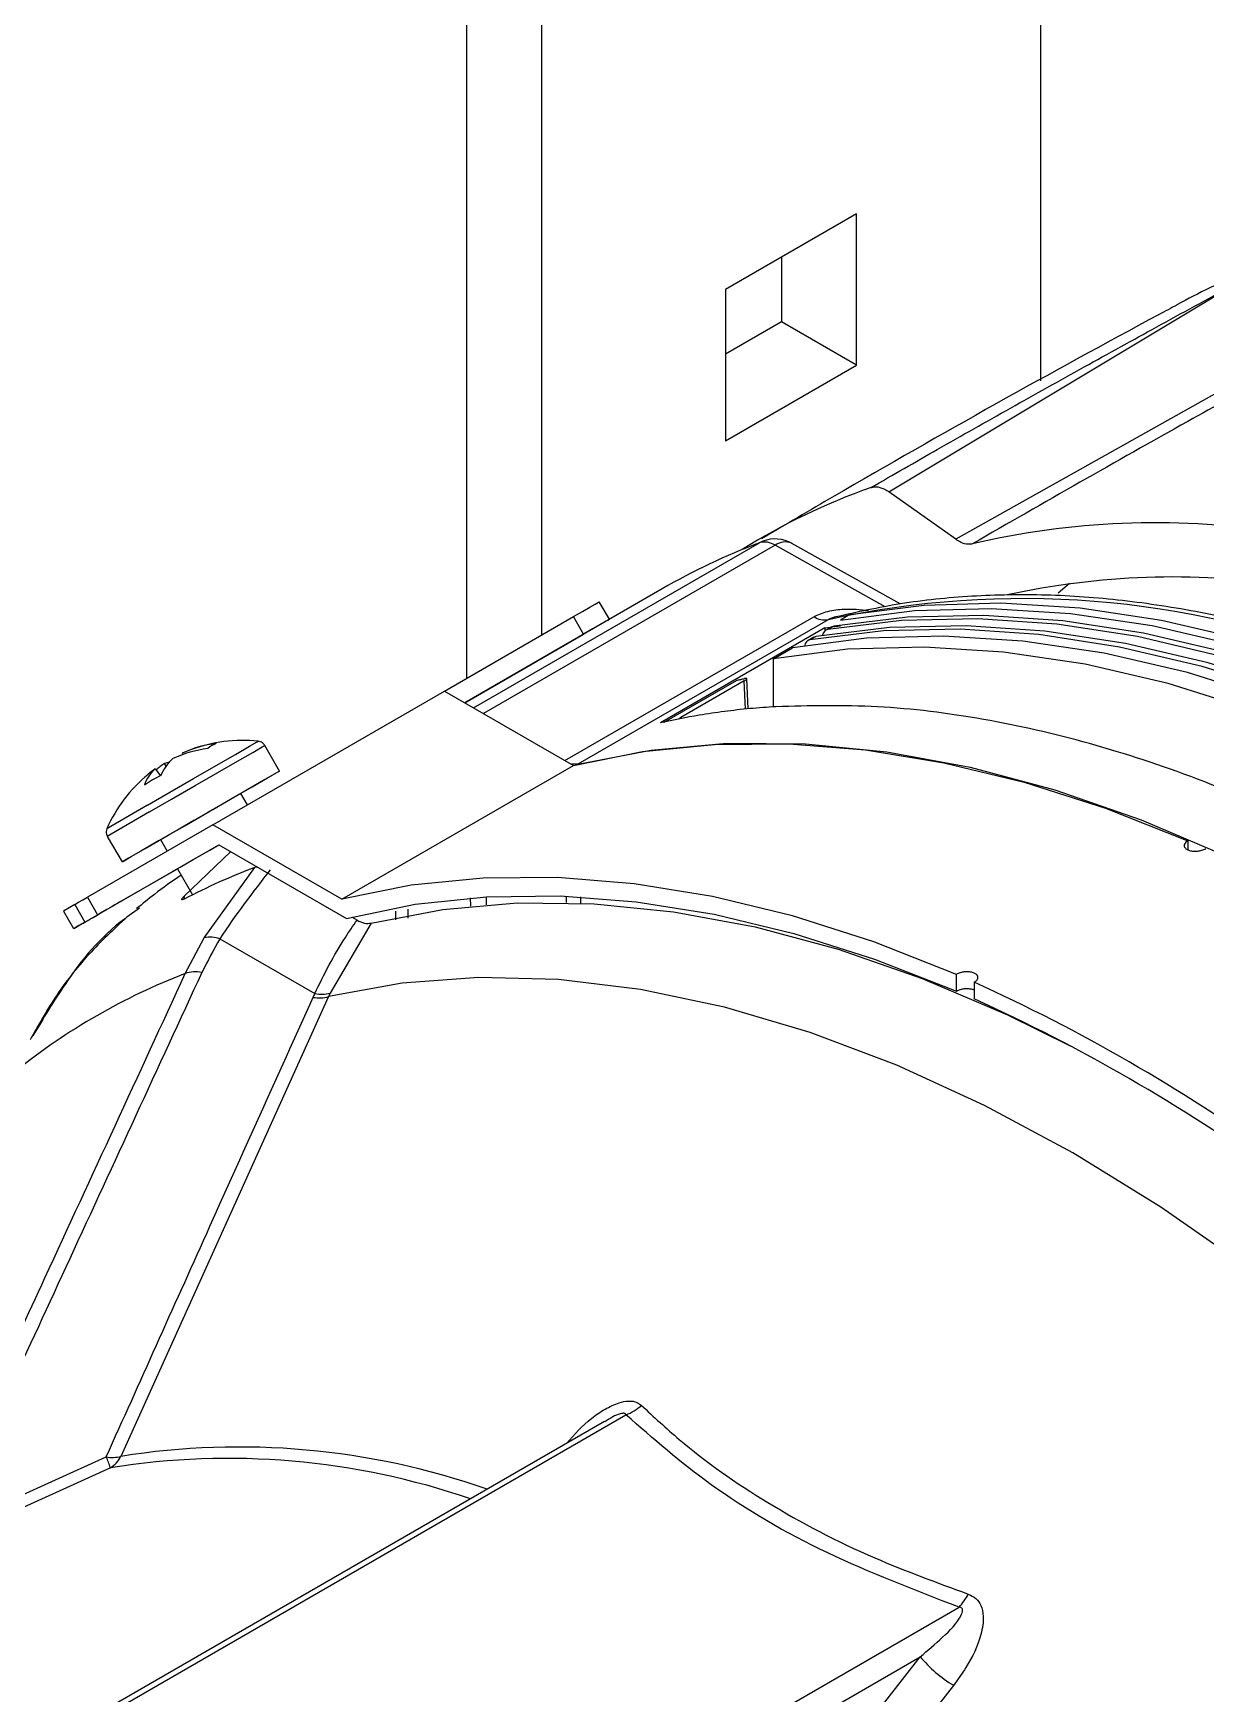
# Model space of a CAD drawing. Extents: x 17.3 to 113.1, y 4.8 to 84.5.
# Drawn here: x 78.307 to 80.384, y 67.445 to 70.386 of the extents above; entities that cross this region are included whole.
import ezdxf

# ---------------------------------------------------------------- set-up
doc = ezdxf.new("R2010")
doc.units = 0
doc.header["$MEASUREMENT"] = 0
doc.layers.add('OBJECT', color=7, linetype='CONTINUOUS')

msp = doc.modelspace()

# ---------------------------------------------------------------- linework, layer by layer
at = {"layer": 'OBJECT'}
for p, q in [((79.0743, 75.0027), (79.0743, 69.2436)), ((79.2072, 74.9259), (79.2072, 69.3204)), ((80.0911, 74.3178), (80.0911, 69.7705)), ((79.7651, 70.0662), (79.5332, 69.9323)), ((79.7651, 69.7984), (79.7651, 70.0662)), ((79.6322, 69.9895), (79.6322, 69.8751)), ((79.5332, 69.9323), (79.5332, 69.6645)), ((79.8225, 69.574), (80.431, 69.9391)), ((79.6322, 69.8751), (79.5332, 69.818)), ((79.7651, 69.7984), (79.6322, 69.8751)), ((79.5332, 69.6645), (79.7651, 69.7984)), ((80.4976, 69.8024), (79.941, 69.4899)), ((79.941, 69.4899), (79.8225, 69.574)), ((79.0868, 69.1914), (79.5931, 69.4837)), ((79.621, 69.4792), (79.1046, 69.1811)), ((79.5991, 69.4865), (79.5931, 69.4837)), ((79.8162, 69.3701), (79.621, 69.4792)), ((79.8423, 69.3753), (79.6507, 69.4824)), ((79.4208, 69.4021), (79.0713, 69.2003)), ((80.1427, 69.4114), (80.1224, 69.3947)), ((79.3274, 69.3482), (79.3094, 69.3794)), ((79.7535, 69.3566), (79.7366, 69.3468)), ((79.0353, 69.2211), (79.2637, 69.353)), ((79.2484, 69.098), (79.6897, 69.3528)), ((79.2817, 69.3218), (79.2637, 69.353)), ((79.7153, 69.3475), (79.2715, 69.0913)), ((79.7092, 69.333), (79.4181, 69.165)), ((79.7092, 69.333), (79.7366, 69.3366)), ((79.7092, 69.333), (79.7092, 69.3272)), ((79.7216, 69.335), (79.711, 69.3289)), ((79.725, 69.3362), (79.7145, 69.3301)), ((79.0713, 69.2003), (79.2817, 69.3218)), ((79.6179, 69.2783), (79.6519, 69.2979)), ((79.6898, 69.3166), (79.6793, 69.3106)), ((79.6933, 69.3179), (79.6827, 69.3118)), ((79.6179, 69.1931), (79.6179, 69.2783)), ((79.4242, 69.1662), (79.5525, 69.24)), ((79.5665, 69.2392), (79.4538, 69.1743)), ((79.5688, 69.189), (79.5665, 69.2392)), ((79.5735, 69.1895), (79.571, 69.2429)), ((78.6251, 68.9844), (79.0353, 69.2211)), ((79.0353, 69.2211), (79.2638, 69.0892)), ((79.4538, 69.1743), (79.4539, 69.1719)), ((78.7429, 69.0794), (78.7168, 69.1247)), ((78.5422, 69.0883), (78.5394, 69.0928)), ((78.5706, 69.1108), (78.5716, 69.1085)), ((79.2715, 69.0913), (79.2601, 69.0913)), ((79.2715, 69.0911), (79.2715, 69.0913)), ((78.523, 69.0833), (78.5321, 69.0712)), ((78.8537, 68.8524), (79.2638, 69.0892)), ((78.6862, 69.0196), (78.6745, 69.0399)), ((78.5091, 69.0188), (78.4372, 68.9772)), ((78.5127, 69.0069), (78.4379, 68.9637)), ((78.6251, 68.9844), (78.4027, 68.8559)), ((78.8537, 68.8524), (78.6251, 68.9844)), ((78.4207, 68.8247), (78.6357, 68.9489)), ((78.4379, 68.9637), (78.4641, 68.9184)), ((78.5325, 68.9579), (78.5442, 68.9376)), ((78.6357, 68.9489), (78.862, 68.8183)), ((80.3522, 68.956), (80.3522, 68.9399)), ((78.574, 68.8579), (78.657, 68.9366)), ((78.4562, 68.8452), (78.5622, 68.9064)), ((78.5622, 68.9064), (78.589, 68.8601)), ((78.6098, 68.7838), (78.6993, 68.9087)), ((78.7046, 68.9091), (78.6993, 68.9087)), ((78.4027, 68.8559), (78.4207, 68.8247)), ((78.574, 68.8579), (78.5737, 68.8523)), ((79.0819, 68.8401), (79.0815, 68.8548)), ((79.1098, 68.8426), (79.1095, 68.8567)), ((79.2517, 68.8463), (79.2514, 68.8578)), ((79.277, 68.8455), (79.2768, 68.8565)), ((78.3802, 68.8429), (78.3603, 68.8314)), ((78.3603, 68.8314), (78.3783, 68.8003)), ((78.3802, 68.8429), (78.3982, 68.8117)), ((78.4241, 68.8267), (78.4244, 68.8269)), ((78.4562, 68.8452), (78.4562, 68.8452)), ((78.4952, 68.8365), (78.4728, 68.8204)), ((78.9491, 68.8161), (78.9491, 68.8315)), ((78.9701, 68.8347), (78.9701, 68.819)), ((78.9054, 68.81), (78.8328, 68.6862)), ((78.8805, 68.8153), (78.8726, 68.8199)), ((78.5761, 68.7206), (78.6098, 68.7838)), ((78.6374, 68.7824), (78.8059, 68.6853)), ((79.9421, 68.6896), (79.9421, 68.7192)), ((78.8299, 68.6799), (78.4621, 67.8656)), ((78.8328, 68.6862), (78.8299, 68.6799)), ((79.9739, 68.7052), (79.9739, 68.6756)), ((79.3189, 67.9275), (76.2127, 66.1343)), ((76.2278, 66.1329), (79.3567, 67.9392)), ((78.149, 67.7344), (78.4361, 67.8646)), ((78.4434, 67.8454), (78.1587, 67.7158)), ((76.818, 65.7923), (79.9469, 67.5985)), ((76.8384, 65.7557), (79.8781, 67.5105)), ((79.8156, 67.4301), (79.8781, 67.5105)), ((79.937, 67.46), (79.8744, 67.3797))]:
    msp.add_line(p, q, dxfattribs=at)
at = {"layer": 'OBJECT', "flags": 128}
for points in [[(79.2637, 69.353), (79.2797, 69.3622), (79.2927, 69.3697), (79.3023, 69.3752), (79.3079, 69.3785), (79.3094, 69.3794)], [(82.322, 67.837), (82.1914, 68.0035), (82.0561, 68.1628), (81.9165, 68.3145), (81.7733, 68.4578), (81.6271, 68.5922), (81.4784, 68.7171), (81.3278, 68.8321), (81.1759, 68.9366), (81.0235, 69.0302), (80.871, 69.1126), (80.7192, 69.1834), (80.5686, 69.2423), (80.4199, 69.2891), (80.2737, 69.3235), (80.1305, 69.3456), (79.9909, 69.355), (79.8556, 69.3519), (79.725, 69.3362)], [(79.7366, 69.3468), (79.8679, 69.3635), (80.004, 69.3674), (80.1445, 69.3586), (80.2888, 69.337), (80.4362, 69.3027), (80.5861, 69.2559), (80.6982, 69.2133)], [(79.7535, 69.3566), (79.8848, 69.3733), (80.021, 69.3772), (80.1615, 69.3684), (80.3058, 69.3468), (80.4531, 69.3125), (80.603, 69.2657), (80.6982, 69.23)], [(79.3184, 69.343), (79.3248, 69.3466), (79.3274, 69.3482), (79.3259, 69.3473), (79.3203, 69.344), (79.3107, 69.3386), (79.2977, 69.331), (79.2817, 69.3218)], [(82.2797, 67.8126), (82.1491, 67.979), (82.0138, 68.1384), (81.8742, 68.2901), (81.7311, 68.4334), (81.5848, 68.5678), (81.4361, 68.6927), (81.2855, 68.8077), (81.1337, 68.9122), (80.9812, 69.0058), (80.8288, 69.0882), (80.6769, 69.159), (80.5264, 69.2179), (80.3776, 69.2647), (80.2314, 69.2991), (80.0882, 69.3211), (79.9486, 69.3306), (79.8133, 69.3275), (79.6827, 69.3118)], [(82.2902, 67.8187), (82.1597, 67.9851), (82.0243, 68.1445), (81.8848, 68.2962), (81.7416, 68.4395), (81.5953, 68.5739), (81.4466, 68.6988), (81.296, 68.8138), (81.1442, 68.9183), (80.9917, 69.0119), (80.8393, 69.0943), (80.6875, 69.1651), (80.5369, 69.224), (80.3882, 69.2708), (80.2419, 69.3052), (80.0987, 69.3272), (79.9592, 69.3367), (79.8238, 69.3336), (79.6933, 69.3179)], [(82.3114, 67.8309), (82.1809, 67.9974), (82.0455, 68.1567), (81.906, 68.3084), (81.7628, 68.4517), (81.6165, 68.5861), (81.4678, 68.7111), (81.3172, 68.826), (81.1654, 68.9305), (81.013, 69.0242), (80.8605, 69.1065), (80.7087, 69.1773), (80.5581, 69.2362), (80.4094, 69.283), (80.2631, 69.3175), (80.1199, 69.3395), (79.9804, 69.3489), (79.845, 69.3458), (79.7145, 69.3301)], [(79.7216, 69.335), (79.7229, 69.3356), (79.725, 69.3362)], [(82.2342, 67.7679), (82.1029, 67.9362), (81.9667, 68.0974), (81.8262, 68.2508), (81.682, 68.3957), (81.5346, 68.5316), (81.3847, 68.6579), (81.2329, 68.774), (81.0798, 68.8795), (80.9261, 68.974), (80.7723, 69.057), (80.6192, 69.1282), (80.4674, 69.1874), (80.3175, 69.2342), (80.1701, 69.2685), (80.0259, 69.2901), (79.8854, 69.2989), (79.7492, 69.295), (79.6179, 69.2783)], [(82.2681, 67.7875), (82.1369, 67.9558), (82.0007, 68.117), (81.8602, 68.2704), (81.7159, 68.4153), (81.5685, 68.5512), (81.4186, 68.6775), (81.2668, 68.7936), (81.1137, 68.8991), (80.96, 68.9936), (80.8063, 69.0766), (80.6532, 69.1478), (80.5014, 69.207), (80.3515, 69.2538), (80.2041, 69.2881), (80.0598, 69.3097), (79.9193, 69.3185), (79.7831, 69.3146), (79.6519, 69.2979)], [(79.6898, 69.3166), (79.6912, 69.3173), (79.6933, 69.3179)], [(78.5091, 69.0188), (78.5489, 69.0417), (78.5908, 69.066), (78.6309, 69.0891), (78.6651, 69.1088), (78.6901, 69.1233), (78.7035, 69.131), (78.7054, 69.1321)], [(78.5127, 69.0069), (78.552, 69.0296), (78.5935, 69.0535), (78.6336, 69.0767), (78.6687, 69.0969), (78.6957, 69.1125), (78.7122, 69.122), (78.7168, 69.1247)], [(79.2638, 69.0892), (79.3863, 69.1138), (79.5137, 69.1266), (79.6455, 69.1276), (79.7812, 69.1167), (79.9202, 69.094), (80.0621, 69.0595), (80.2063, 69.0134), (80.3522, 68.956)], [(79.2715, 69.0913), (79.4008, 69.1166), (79.5356, 69.1288), (79.6751, 69.1278), (79.8189, 69.1136), (79.9663, 69.0864), (80.1166, 69.0462), (80.2693, 68.9932), (80.4236, 68.9276), (80.5789, 68.8497), (80.7345, 68.7598), (80.8898, 68.6584), (81.0441, 68.5459), (81.1968, 68.4226), (81.3471, 68.2893), (81.4945, 68.1464), (81.6382, 67.9945), (81.7778, 67.8344), (81.9125, 67.6667), (82.0419, 67.492)], [(78.5389, 68.9616), (78.5782, 68.9842), (78.6197, 69.0082), (78.6598, 69.0314), (78.6949, 69.0516), (78.7219, 69.0672), (78.7383, 69.0767), (78.7428, 69.0793), (78.7349, 69.0747), (78.7154, 69.0634), (78.6858, 69.0464), (78.649, 69.0251), (78.6156, 69.0058)], [(78.5706, 68.9799), (78.5972, 68.9952), (78.6247, 69.0111), (78.649, 69.0252), (78.6664, 69.0352), (78.6742, 69.0397), (78.6745, 69.0399)], [(78.5914, 68.9919), (78.5669, 68.9777), (78.5288, 68.9557), (78.4975, 68.9376), (78.4755, 68.9249), (78.4649, 68.9188), (78.4666, 68.9198), (78.4805, 68.9279), (78.5053, 68.9422), (78.5389, 68.9616)], [(78.5325, 68.9579), (78.5357, 68.9597), (78.549, 68.9674), (78.5706, 68.9799)], [(78.5622, 68.9064), (78.5534, 68.9013), (78.5542, 68.9018), (78.5671, 68.9092), (78.59, 68.9225), (78.6195, 68.9395), (78.6357, 68.9489)], [(79.9421, 68.7192), (79.7962, 68.7767), (79.652, 68.8227), (79.5101, 68.8572), (79.3711, 68.8799), (79.2354, 68.8908), (79.1036, 68.8899), (78.9762, 68.877), (78.8537, 68.8524)], [(78.3802, 68.8429), (78.3871, 68.8469), (78.3947, 68.8513), (78.4018, 68.8554), (78.4027, 68.8559)], [(78.862, 68.8183), (78.9834, 68.8434), (79.1097, 68.8567), (79.2404, 68.8582), (79.3751, 68.8478), (79.5131, 68.8257), (79.654, 68.7918), (79.7972, 68.7464), (79.9421, 68.6896)], [(78.3982, 68.8117), (78.3877, 68.8057), (78.381, 68.8018), (78.3784, 68.8003), (78.3799, 68.8011), (78.3855, 68.8044), (78.395, 68.8099), (78.408, 68.8174), (78.4241, 68.8267)], [(78.3982, 68.8117), (78.4051, 68.8157), (78.4127, 68.8201), (78.4198, 68.8242), (78.4253, 68.8274), (78.4284, 68.8292), (78.4286, 68.8293), (78.4259, 68.8277), (78.4207, 68.8247)], [(78.4562, 68.8452), (78.4593, 68.847), (78.4595, 68.8471), (78.4568, 68.8456), (78.4516, 68.8425), (78.4446, 68.8385), (78.437, 68.8341), (78.4299, 68.83), (78.4244, 68.8269)], [(78.9054, 68.81), (79.0321, 68.8342), (79.164, 68.8457), (79.3007, 68.8443), (79.4413, 68.8302), (79.5855, 68.8032), (79.7325, 68.7637), (79.8818, 68.7117), (80.0327, 68.6474), (80.1438, 68.5928)], [(81.4666, 67.1578), (81.3361, 67.3322), (81.2001, 67.4993), (81.0592, 67.6583), (80.914, 67.8084), (80.7652, 67.949), (80.6135, 68.0794), (80.4596, 68.1989), (80.3043, 68.3071), (80.1482, 68.4033), (79.9922, 68.4872), (79.8369, 68.5584), (79.683, 68.6165), (79.5313, 68.6613), (79.3825, 68.6925), (79.2373, 68.71), (79.0963, 68.7138), (78.9603, 68.7037), (78.8299, 68.6799)]]:
    msp.add_lwpolyline(points, dxfattribs=at)
at = {"layer": 'OBJECT'}
for centre, radius, start, end in [((80.8936, 68.8773), 1.171, 112.1976, 118.61), ((80.1839, 68.4738), 1.1755, 109.5289, 121.8998), ((80.2945, 68.0954), 1.4237, 81.5644, 103.1552), ((80.0098, 68.3812), 1.1786, 110.7058, 119.984), ((79.6022, 69.4517), 0.0333, 55.7057, 105.9846), ((79.621, 69.4285), 0.062, 60.8403, 110.733), ((79.6392, 69.4546), 0.0306, 67.5026, 126.4785), ((80.3272, 68.034), 1.3891, 81.7241, 102.2728), ((80.0596, 67.7769), 1.6079, 68.6106, 102.3673), ((79.709, 69.3821), 0.0351, 236.5794, 280.1824), ((79.7173, 69.3183), 0.0122, 103.5818, 172.4129), ((79.6856, 69.2999), 0.0122, 103.5818, 172.4129), ((78.6456, 68.9048), 0.2167, 97.8817, 114.9159), ((78.6571, 68.9251), 0.2049, 97.2916, 114.9771), ((78.6772, 68.8712), 0.2624, 83.8332, 110.4435), ((78.6575, 69.065), 0.0686, 112.6102, 127.376), ((78.6607, 68.9195), 0.2116, 124.9944, 130.0724), ((78.6053, 69.042), 0.0783, 130.6847, 157.8268), ((78.5619, 69.0325), 0.0643, 102.6465, 110.5236), ((78.6772, 68.8712), 0.2624, 129.5425, 156.1668), ((78.5658, 69.0334), 0.0657, 130.6033, 161.1243), ((78.6431, 68.8468), 0.2503, 116.1402, 123.8634), ((78.6413, 68.9146), 0.2061, 125.0336, 129.5258), ((79.1137, 67.8194), 1.1655, 110.8312, 117.5803), ((78.6212, 68.7344), 0.0507, 71.3658, 103.0279), ((78.9793, 67.6715), 1.124, 111.026, 128.7498), ((78.5944, 68.6688), 0.055, 78.409, 109.5284), ((78.8136, 68.7367), 0.0591, 259.5071, 286.0439), ((78.8174, 68.7427), 0.0586, 258.6856, 285.2403), ((78.6692, 65.8287), 3.1586, 54.4029, 65.6025), ((78.6862, 65.8287), 3.1246, 54.3418, 65.6636), ((79.3298, 68.0141), 0.0796, 289.7744, 313.0539), ((78.4468, 67.9244), 0.0608, 259.8731, 284.5897), ((78.1602, 67.7483), 0.2995, 18.9259, 22.8524), ((78.4183, 67.8874), 0.0489, 300.8847, 333.5401), ((78.6517, 66.5364), 1.3255, 71.0911, 99.0417), ((78.6712, 66.549), 1.3331, 70.7388, 99.0218), ((79.8825, 67.6618), 0.0902, 315.4781, 333.5375), ((80.059, 67.662), 0.236, 219.936, 238.8528)]:
    msp.add_arc(centre, radius, start, end, dxfattribs=at)
for points, knots in [([(79.791, 69.5816), (79.83, 69.6041), (79.9116, 69.651), (80.0377, 69.7222), (80.1674, 69.7947), (80.2985, 69.867), (80.3863, 69.9148), (80.431, 69.9391)], [0, 0, 0, 0, 0.187145, 0.391348, 0.595125, 0.793954, 1, 1, 1, 1]), ([(80.3331, 69.9051), (80.3225, 69.8994), (80.118, 69.7901), (79.8723, 69.6523), (79.6397, 69.516), (79.5969, 69.4909)], [0, 0, 0, 0, 0.042638, 0.823799, 1, 1, 1, 1]), ([(80.4937, 69.7774), (80.4464, 69.7512), (80.3352, 69.6895), (80.1607, 69.591), (80.0339, 69.5182), (79.9705, 69.4817)], [0, 0, 0, 0, 0.269928, 0.634964, 1, 1, 1, 1]), ([(79.791, 69.5816), (79.795, 69.5824), (79.803, 69.5838), (79.8144, 69.5794), (79.8208, 69.5751), (79.8225, 69.574)], [0, 0, 0, 0, 0.425023, 0.850044, 1, 1, 1, 1]), ([(79.9705, 69.4817), (79.9682, 69.4814), (79.9618, 69.4804), (79.9515, 69.4833), (79.9439, 69.4881), (79.941, 69.4899)], [0, 0, 0, 0, 0.263884, 0.723096, 1, 1, 1, 1]), ([(80.5634, 69.313), (80.5475, 69.318), (80.4838, 69.338), (80.3745, 69.3616), (80.236, 69.3834), (80.1007, 69.3929), (79.9693, 69.3907), (79.8447, 69.3781), (79.7663, 69.3608), (79.7285, 69.3524)], [0, 0, 0, 0, 0.053516, 0.213812, 0.373923, 0.533762, 0.693241, 0.852279, 1, 1, 1, 1]), ([(79.6897, 69.3528), (79.6976, 69.3563), (79.7133, 69.3634), (79.7479, 69.3676), (79.772, 69.3654), (79.7865, 69.3641)], [0, 0, 0, 0, 0.288582, 0.575018, 1, 1, 1, 1]), ([(79.7285, 69.3524), (79.7266, 69.3519), (79.7222, 69.3508), (79.7179, 69.349), (79.7156, 69.3477), (79.7153, 69.3475)], [0, 0, 0, 0, 0.387164, 0.897643, 1, 1, 1, 1]), ([(79.5525, 69.24), (79.5546, 69.2405), (79.5588, 69.2414), (79.5635, 69.2425), (79.5661, 69.243), (79.5667, 69.2431)], [0, 0, 0, 0, 0.44189, 0.883774, 1, 1, 1, 1]), ([(79.5665, 69.2392), (79.5675, 69.2398), (79.5694, 69.241), (79.5709, 69.2423), (79.5712, 69.2433), (79.57, 69.2437), (79.5679, 69.2433), (79.5667, 69.2431)], [0, 0, 0, 0, 0.172261, 0.344036, 0.527768, 0.740235, 1, 1, 1, 1]), ([(79.6221, 69.1934), (79.6068, 69.1924), (79.5763, 69.1902), (79.5312, 69.185), (79.4781, 69.1774), (79.4408, 69.1697), (79.4181, 69.165)], [0, 0, 0, 0, 0.218765, 0.43753, 0.656295, 1, 1, 1, 1]), ([(81.9201, 67.8668), (81.8618, 67.9357), (81.7451, 68.0735), (81.5593, 68.2654), (81.3667, 68.4447), (81.1696, 68.607), (80.9716, 68.7503), (80.7722, 68.8753), (80.5709, 68.9818), (80.3714, 69.0675), (80.1771, 69.1315), (79.9876, 69.1744), (79.8011, 69.1978), (79.6818, 69.1949), (79.6221, 69.1934)], [0, 0, 0, 0, 0.082347, 0.164694, 0.249433, 0.334172, 0.416519, 0.498866, 0.583605, 0.668344, 0.750089, 0.831834, 0.915917, 1, 1, 1, 1]), ([(79.4496, 69.1711), (79.4498, 69.1713), (79.4502, 69.172), (79.452, 69.1732), (79.4535, 69.1741), (79.4538, 69.1743)], [0, 0, 0, 0, 0.353057, 0.868725, 1, 1, 1, 1]), ([(78.7167, 69.1245), (78.7166, 69.1247), (78.7159, 69.1267), (78.7131, 69.1292), (78.7092, 69.1313), (78.7062, 69.1321), (78.7046, 69.1321), (78.7042, 69.1321)], [0, 0, 0, 0, 0.056992, 0.410932, 0.690435, 0.924574, 1, 1, 1, 1]), ([(78.4374, 68.9775), (78.4373, 68.9774), (78.4364, 68.9759), (78.4358, 68.9724), (78.4359, 68.9677), (78.4374, 68.965), (78.4381, 68.9638)], [0, 0, 0, 0, 0.036254, 0.363065, 0.721384, 1, 1, 1, 1]), ([(80.3522, 68.956), (80.351, 68.9552), (80.3482, 68.9534), (80.3457, 68.95), (80.3453, 68.9461), (80.3475, 68.9425), (80.352, 68.9396), (80.3583, 68.9378), (80.3658, 68.9373), (80.3735, 68.938), (80.3797, 68.9398), (80.3828, 68.9414), (80.384, 68.942)], [0, 0, 0, 0, 0.073629, 0.179766, 0.286275, 0.393535, 0.501562, 0.610021, 0.718405, 0.826275, 0.933443, 1, 1, 1, 1]), ([(78.5688, 68.8951), (78.5528, 68.8839), (78.5258, 68.865), (78.5003, 68.8442), (78.49, 68.8357)], [0, 0, 0, 0, 0.593091, 1, 1, 1, 1]), ([(78.7263, 68.9043), (78.6957, 68.8646), (78.665, 68.8249), (78.6374, 68.7824), (78.6374, 68.7824)], [0, 0, 0, 0, 0.999985, 1, 1, 1, 1]), ([(78.5741, 68.8524), (78.5729, 68.8519), (78.5709, 68.851), (78.5697, 68.8512), (78.5697, 68.8523), (78.5707, 68.8541), (78.5724, 68.8561), (78.5735, 68.8574), (78.574, 68.8579)], [0, 0, 0, 0, 0.290841, 0.479306, 0.632237, 0.786163, 0.918658, 1, 1, 1, 1]), ([(78.472, 68.8201), (78.4492, 68.7988), (78.4028, 68.7553), (78.3454, 68.6822), (78.3154, 68.6288), (78.3013, 68.6035)], [0, 0, 0, 0, 0.336515, 0.686181, 1, 1, 1, 1]), ([(78.4728, 68.8204), (78.4713, 68.8193), (78.427, 68.7876), (78.3695, 68.7164), (78.3246, 68.6412), (78.3064, 68.6106)], [0, 0, 0, 0, 0.02043, 0.600879, 1, 1, 1, 1]), ([(78.8059, 68.6853), (78.8059, 68.6853), (78.8214, 68.7189), (78.8453, 68.7648), (78.8735, 68.8053), (78.8805, 68.8153)], [0, 0, 0, 0, 0.000013, 0.751245, 1, 1, 1, 1]), ([(78.8805, 68.8153), (78.8849, 68.8132), (78.8938, 68.8088), (78.9015, 68.8096), (78.9054, 68.81)], [0, 0, 0, 0, 0.493543, 1, 1, 1, 1]), ([(78.6374, 68.7824), (78.6374, 68.7824), (78.626, 68.7626), (78.6157, 68.7426), (78.6055, 68.7227)], [0, 0, 0, 0, 0.00003, 1, 1, 1, 1]), ([(78.1077, 67.7054), (78.1207, 67.7337), (78.1939, 67.8925), (78.3503, 68.231), (78.4932, 68.541), (78.5761, 68.7206)], [0, 0, 0, 0, 0.083458, 0.469005, 1, 1, 1, 1]), ([(78.6055, 68.7227), (78.5275, 68.5536), (78.3755, 68.2244), (78.2232, 67.8948), (78.149, 67.7344)], [0, 0, 0, 0, 0.513344, 1, 1, 1, 1]), ([(79.9739, 68.7052), (79.9755, 68.7063), (79.9787, 68.7086), (79.9807, 68.7125), (79.9803, 68.7164), (79.9774, 68.7198), (79.9723, 68.7224), (79.9655, 68.7238), (79.9579, 68.7239), (79.9503, 68.7227), (79.945, 68.7208), (79.9426, 68.7195), (79.9421, 68.7192)], [0, 0, 0, 0, 0.1064742, 0.2129401, 0.319697, 0.427105, 0.5351835, 0.643667, 0.7520788, 0.8599258, 0.9669596, 1, 1, 1, 1]), ([(78.4361, 67.8646), (78.4954, 67.9965), (78.6173, 68.268), (78.7398, 68.5392), (78.8028, 68.6786)], [0, 0, 0, 0, 0.48595, 1, 1, 1, 1]), ([(78.8028, 68.6786), (78.8038, 68.6808), (78.8048, 68.683), (78.8059, 68.6853), (78.8059, 68.6853)], [0, 0, 0, 0, 0.999721, 1, 1, 1, 1]), ([(79.9421, 68.6896), (79.9434, 68.6902), (79.9466, 68.6919), (79.953, 68.6936), (79.9606, 68.6944), (79.968, 68.6939), (79.9719, 68.6925), (79.9739, 68.6918)], [0, 0, 0, 0, 0.1471509, 0.359253, 0.5721137, 0.7865067, 1, 1, 1, 1]), ([(79.2512, 67.8884), (79.2653, 67.9042), (79.2859, 67.9271), (79.3195, 67.9496), (79.3419, 67.9605), (79.3617, 67.9644), (79.3756, 67.9626), (79.3816, 67.9579), (79.3841, 67.9559)], [0, 0, 0, 0, 0.371346, 0.538298, 0.706131, 0.814705, 0.924235, 1, 1, 1, 1]), ([(79.3841, 67.9559), (79.406, 67.9356), (79.4717, 67.8744), (79.6051, 67.7805), (79.7793, 67.689), (79.9071, 67.6422), (79.9633, 67.6216)], [0, 0, 0, 0, 0.149978, 0.450605, 0.758659, 1, 1, 1, 1]), ([(79.3567, 67.9392), (79.3565, 67.9397), (79.3562, 67.9406), (79.355, 67.9415), (79.3532, 67.9419), (79.3503, 67.9418), (79.3434, 67.9402), (79.3322, 67.9353), (79.324, 67.9298), (79.3195, 67.9267)], [0, 0, 0, 0, 0.057989, 0.102619, 0.147365, 0.204281, 0.30327, 0.609436, 1, 1, 1, 1]), ([(79.9469, 67.5985), (79.8674, 67.629), (79.7062, 67.6909), (79.5072, 67.8075), (79.4049, 67.897), (79.3567, 67.9392)], [0, 0, 0, 0, 0.339274, 0.688484, 1, 1, 1, 1]), ([(79.9633, 67.6216), (79.9681, 67.6193), (79.9777, 67.6148), (79.987, 67.6007), (79.9913, 67.5787), (79.9852, 67.5403), (79.9652, 67.4986), (79.9446, 67.4704), (79.937, 67.46)], [0, 0, 0, 0, 0.087297, 0.174538, 0.284703, 0.464437, 0.802351, 1, 1, 1, 1]), ([(79.8781, 67.5105), (79.8915, 67.5219), (79.9183, 67.5447), (79.9445, 67.571), (79.9525, 67.5884), (79.9534, 67.5921), (79.953, 67.595), (79.9519, 67.5967), (79.95, 67.5979), (79.9482, 67.5984), (79.9471, 67.5985), (79.9469, 67.5985)], [0, 0, 0, 0, 0.419112, 0.839951, 0.8802, 0.924731, 0.942602, 0.960654, 0.976829, 0.994028, 1, 1, 1, 1])]:
    msp.add_open_spline(points, degree=3, knots=knots, dxfattribs=at)

doc.saveas('drawing.dxf')
